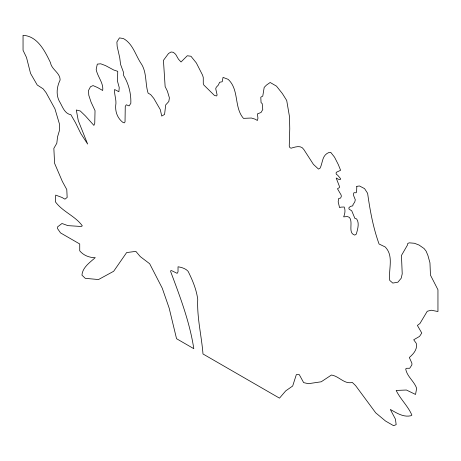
<?xml version="1.0" encoding="UTF-8"?>
<svg xmlns="http://www.w3.org/2000/svg" width="461" height="461" viewBox="0 0 461 461"><rect width="100%" height="100%" fill="white"/><g stroke="black" fill="none" stroke-linecap="round" stroke-linejoin="round"><path stroke-width="0.69" d="M356.802 186.342L356.612 191.914L356.076 192.761L353.99 192.715L353.61 193.476L353.685 195.746L355.304 199.797L354.763 201.976L352.913 204.828L352.838 205.848L350.372 206.384L348.827 207.899L349.058 209.098L351.755 210.838L354.918 218.451L356.612 218.894C359.695 223.153 357.557 229.469 356.307 234.119L354.763 235.098C347.513 233.059 353.483 222.375 349.444 217.425L347.513 216.578L343.658 216.849C344.978 213.766 345.571 210.153 344.2 207.006L340.886 207.139L339.573 207.629L338.184 201.93L338.57 198.593L340.65 198.017L341.347 196.277L341.117 194.986L337.648 189.068L337.567 188.664L339.417 187.598L339.498 186.572L336.178 177.981L338.339 179.225L340.345 179.583L340.575 178.649L337.648 175.174L336.334 174.327L336.104 173.394L336.259 172.328L340.604 170.293L338.357 164.675L334.542 157.184L330.721 152.337L328.941 152.482C321.72 155.397 322.971 162.71 320.038 168.202L318.511 169.083L313.422 164.381L303.753 149.399C301.016 144.823 295.057 147.007 291.029 148.223L289.762 147.485L289.249 146.016L289.762 128.682L289.502 116.783L286.707 100.481L282.38 93.577L276.485 86.138L270.163 82.484L266.464 85.095L264.193 87.388L262.77 96.072L260.788 97.219L261.07 102.624L262.205 103.61L262.77 109.511L261.07 112.455L257.382 113.93L257.947 118.195L257.382 120.488L255.112 119.174L251.418 118.028L243.471 118.356C233.848 107.321 239.386 89.716 228.149 79.355L223.038 77.39L222.219 81.735L219.592 82.294L218.347 85.089L216.272 87.25L215.719 88.685L217.102 94.914L216.687 95.957L214.474 95.473L203.82 85.008L203.266 83.412L203.266 77.5L202.575 75.183L196.357 62.973L190.963 56.254L187.275 55.764L181.035 61.987L178.476 59.204L175.641 54.289L173.371 52.318L171.1 51.995L168.542 53.464L163.436 60.351L165.136 86.57L167.406 91.157L169.394 97.876L168.83 101.478L165.706 104.918L164.571 114.426L161.73 116.063L160.313 109.672L153.784 98.366L150.666 94.597L148.108 93.122C144.967 83.343 147.088 71.812 140.732 62.973C135.355 54.646 132.693 43.645 123.415 38.557L119.445 37.9L116.887 41.997L117.175 46.423L119.727 57.729L120.58 64.448L123.439 72.175L123.669 75.587C128.654 83.723 131.206 93.773 130.826 103.339L129.12 105.897L126.279 104.78L125.259 106.422L125.029 121.906L124.234 122.885L122.759 122.298C116.921 117.693 114.783 110.64 115.942 103.402C116.137 98.706 114.201 94.205 114.576 89.497L118.892 91.727L119.238 87.59L117.532 81.361L117.739 71.328L113.769 70.02L105.534 65.595L100.711 63.791L97.306 64.119L96.17 69.363C97.375 76.647 103.783 82.986 102.699 90.5L97.588 87.55L93.047 85.585L90.494 86.731L88.506 90.5L88.789 95.254L91.059 102.135L95.035 110.657L94.753 123.271L93.9 125.404L85.383 115.901L80.277 110.986L76.301 110L78.289 120.655L87.653 144.086L80.842 133.598L75.448 122.62L70.908 114.754C64.148 113.515 62.46 106.145 59.273 101.155C55.856 94.436 56.882 86.559 60.126 80.012C60.172 72.636 51.592 69.726 50.474 62.644C44.901 51.102 37.589 36.114 23.05 35.301L23.05 50.284L26.496 57.452L30.564 73.46L37.22 84.985L43.132 88.829L46.088 92.667L54.963 108.888L59.394 123.825L59.394 130.659L57.55 136.848L56.807 143.25L53.851 148.373L54.588 163.309L62.356 181.45L66.787 189.557L67.162 197.458L64.943 199.164L61.981 197.458L55.7 195.107L55.332 201.728C62.512 211.714 75.281 215.979 82.317 225.844L81.205 226.484L67.9 225.631L61.981 223.493L57.55 226.91L57.55 228.616L60.506 232.886L79.73 243.984L79.73 250.813C83.418 255.377 89.474 257.78 95.254 257.641C89.918 262.436 82.507 267.392 81.943 275.142L85.273 278.34L98.51 279.545L113.665 271.275L126.642 252.565L135.851 251.378L140.282 256.604L149.669 263.738L162.255 288.188L169.164 308.115L176.551 338.714L193.799 348.672C189.742 322.153 180.159 296.959 170.795 271.955L170.576 270.82L171.452 270.567L177.151 273.35L178.027 271.829L178.027 266.775C181.605 267.351 185.627 268.492 188.1 271.322C192.542 280.23 196.455 289.45 197.734 299.396C196.922 317.854 201.555 335.712 202.99 353.979L279.493 398.148L285.734 390.865L292.683 386.013L296.342 374.609L299.264 374.609L303.655 382.63L308.409 383.69L321.208 381.789L331.442 375.029C338.933 376.072 344.436 384.566 352.285 382.423L355.581 385.586L375.692 412.82L385.563 421.054L393.608 425.699L396.166 424.644L395.434 419.153L390.317 409.443C396.627 412.975 403.26 417.447 410.791 415.776L411.892 415.142C408.083 406.141 400.442 399.266 396.166 390.444L406.406 390.023L415.545 394.455L416.646 388.329C414.157 381.126 407.046 376.654 405.674 368.909L406.769 368.276L409.696 368.276L411.892 364.899L411.892 363.21L409.333 357.505C413.471 353.875 417.666 349.398 416.277 343.364L413.719 339.774L419.568 336.397L421.763 333.021L417.378 325.42L419.936 323.518L427.249 311.273L431.271 310.218L437.95 311.532L437.95 289.75L430.465 275.142L429.952 262.805L427.917 255.457L426.137 251.199L424.103 248.554L419.014 245.027L414.433 243.264L409.091 242.826L407.564 243.708L407.564 244.883L401.456 255.457L402.223 273.822L401.203 278.231L397.895 282.195L392.807 283.077L389.752 280.432C388.323 269.259 394.103 255.993 385.171 246.94L379.069 244.002C373.156 227.653 370.022 210.429 367.619 193.32L364.565 188.618L359.476 185.973L356.802 186.342"/></g></svg>
